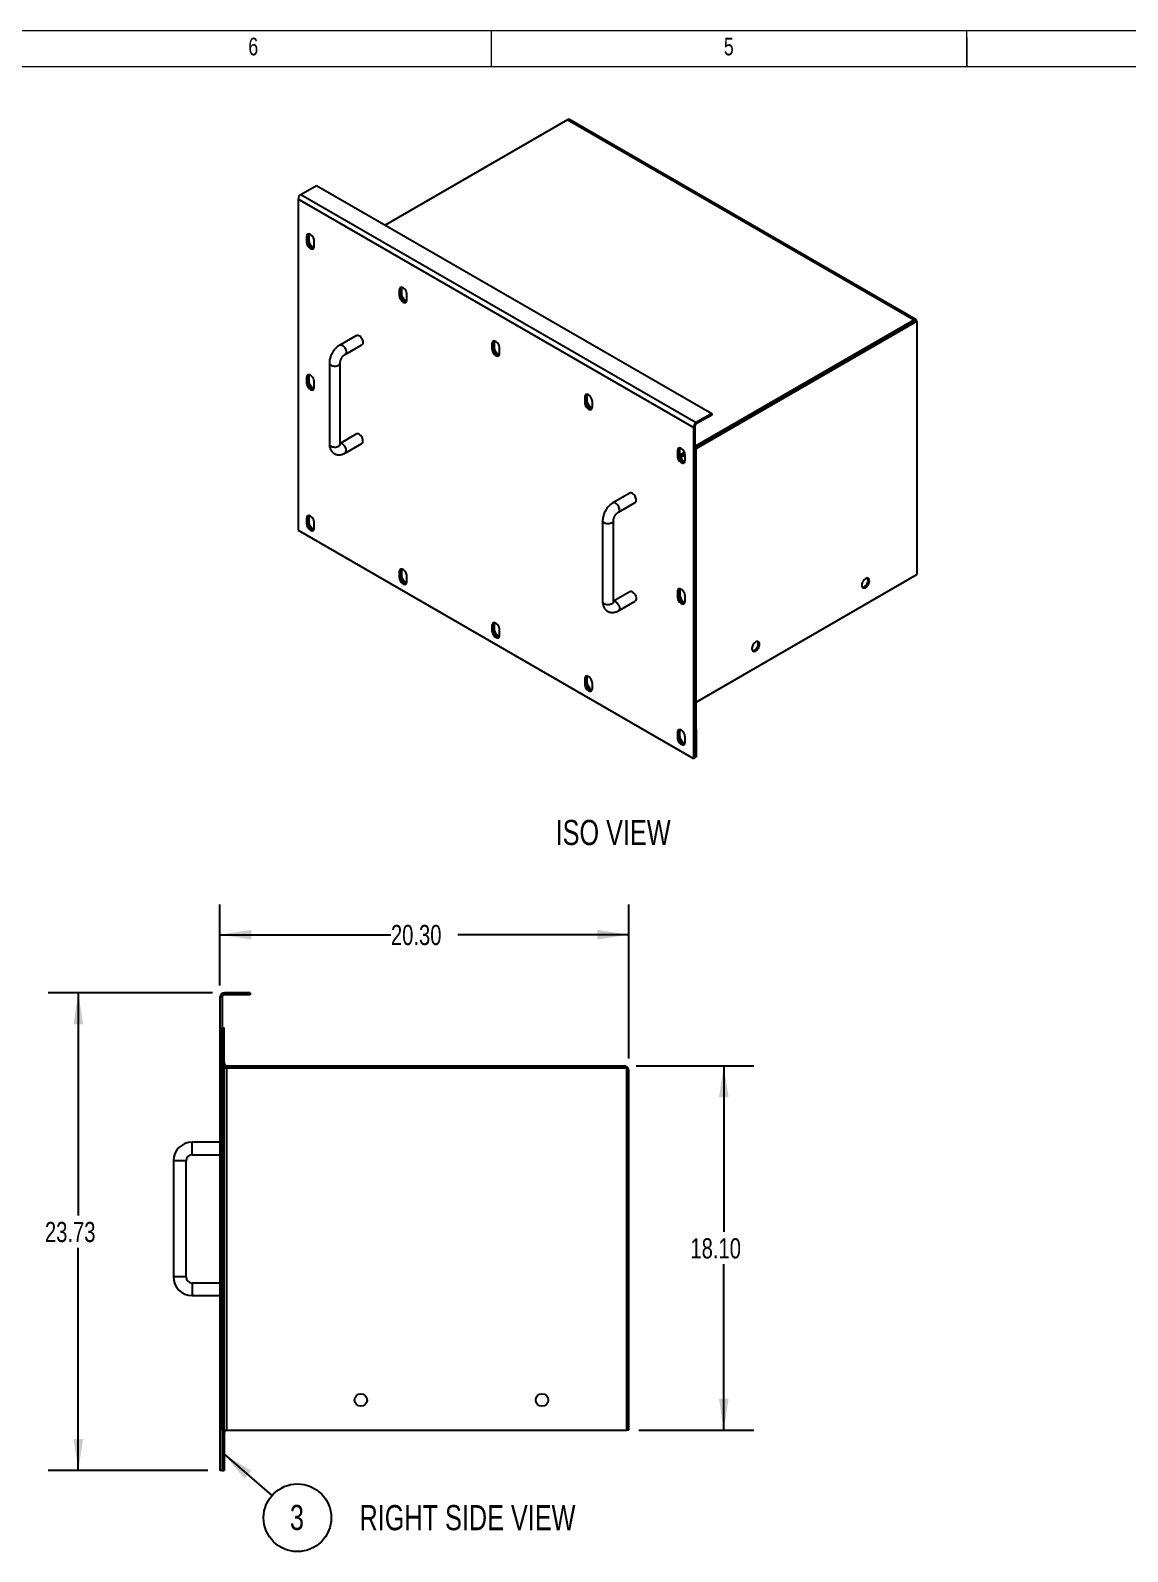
# Model space of a CAD drawing. Header units: inches. Extents: x 0 to 132, y 0 to 93.
# Drawn here: x 35.1 to 71.5, y 43 to 93.4 of the extents above; entities that cross this region are included whole.
import ezdxf

# ---------------------------------------------------------------- set-up
doc = ezdxf.new("R2010")
doc.units = ezdxf.units.IN
doc.header["$LTSCALE"] = 8
doc.header["$MEASUREMENT"] = 0
doc.layers.add('FORMAT', color=7, linetype='Continuous')
doc.styles.add('SLDTEXTSTYLE0', font='TXT', dxfattribs={"width": 0.75})
doc.dimstyles.new('SLDDIMSTYLE1', dxfattribs={"dimtxt": 0.679688, "dimasz": 1.04, "dimexe": 0, "dimexo": 0.0625, "dimgap": 0.169922, "dimtad": 0, "dimtih": 1, "dimtoh": 1, "dimlfac": 1.5, "dimrnd": 1e-09, "dimzin": 4, "dimdsep": 46, "dimtxsty": 'SLDTEXTSTYLE0', "dimsah": 1, "dimcen": 0.09, "dimadec": 0, "dimazin": 1, "dimtfac": 1, "dimtofl": 0, "dimtmove": 0, "dimatfit": 3, "dimfxl": 0, "dimfrac": 2, "dimtolj": 1, "dimtzin": 12, "dimarcsym": 0})
doc.dimstyles.new('SLDDIMSTYLE3', dxfattribs={"dimtxt": 0.679688, "dimasz": 1.04, "dimexe": 0, "dimexo": 0.0625, "dimgap": 0.169922, "dimtad": 0, "dimtih": 1, "dimtoh": 1, "dimlfac": 1.5, "dimrnd": 1e-09, "dimzin": 12, "dimdsep": 46, "dimtxsty": 'SLDTEXTSTYLE0', "dimsah": 1, "dimcen": 0.09, "dimadec": 0, "dimazin": 3, "dimtfac": 1, "dimtofl": 0, "dimtmove": 0, "dimatfit": 3, "dimfxl": 0, "dimfrac": 2, "dimtolj": 1, "dimtzin": 12, "dimarcsym": 0})
doc.dimstyles.new('SLDDIMSTYLE4', dxfattribs={"dimtxt": 0.18, "dimasz": 1.04, "dimexe": 0, "dimexo": 0.0625, "dimgap": 0, "dimtad": 0, "dimtih": 1, "dimtoh": 1, "dimdec": 0, "dimrnd": 1e-09, "dimzin": 0, "dimdsep": 46, "dimtxsty": 'Standard', "dimsah": 1, "dimcen": 0.09, "dimadec": 0, "dimazin": 0, "dimtfac": 1.04, "dimtdec": 0, "dimtofl": 0, "dimtmove": 0, "dimatfit": 3, "dimfxl": 0, "dimfrac": 2, "dimtolj": 1, "dimtzin": 0, "dimarcsym": 0})

# ---------------------------------------------------------------- blocks, each defined once
blk = doc.blocks.new('Drawing View1')
at = {"color": 7, "linetype": 'Continuous', "lineweight": 25}
for p, q in [((-1.507, 12.689), (-7.547, 9.202)), ((9.969, 6.064), (-1.507, 12.689)), ((-1.506, 12.689), (-1.497, 12.695)), ((-1.497, 12.695), (-1.496, 12.694)), ((10.034, 6.071), (-1.441, 12.695)), ((-10.334, 10.218), (-9.82, 10.514)), ((-10.334, 10.218), (2.758, 2.66)), ((-9.82, 10.514), (3.271, 2.956)), ((2.665, 2.499), (-10.426, 10.057)), ((-10.426, 10.057), (-10.426, -0.908)), ((-10.106, 8.842), (-10.149, 8.817)), ((-10.149, 8.817), (-10.149, 8.643)), ((-10.106, 8.667), (-10.149, 8.643)), ((-10.064, 8.866), (-10.106, 8.842)), ((-10.106, 8.842), (-10.106, 8.667)), ((-10.106, 8.842), (-10.106, 8.667)), ((-10.064, 8.691), (-10.106, 8.667)), ((-10.064, 8.691), (-10.064, 8.866)), ((-9.896, 8.497), (-9.896, 8.672)), ((-7.035, 7.069), (-7.078, 7.045)), ((-6.993, 7.094), (-7.035, 7.069)), ((-7.035, 7.069), (-7.035, 6.894)), ((-7.035, 7.069), (-7.035, 6.894)), ((-6.993, 6.919), (-6.993, 7.094)), ((-7.078, 7.045), (-7.078, 6.87)), ((-7.035, 6.894), (-7.078, 6.87)), ((-6.993, 6.919), (-7.035, 6.894)), ((-6.825, 6.724), (-6.825, 6.899)), ((2.708, 1.872), (9.969, 6.064)), ((9.969, 6.015), (9.969, 6.064)), ((-8.495, 5.546), (-9.051, 5.225)), ((2.75, 1.848), (10.021, 6.046)), ((2.75, 1.799), (10.063, 6.021)), ((2.75, 1.848), (9.969, 6.015)), ((10.021, 6.046), (10.063, 6.021)), ((10.063, 6.021), (10.063, -2.378)), ((-8.872, 4.916), (-8.317, 5.236)), ((-3.965, 5.296), (-4.007, 5.272)), ((-4.007, 5.272), (-4.007, 5.097)), ((-3.965, 5.121), (-4.007, 5.097)), ((-3.922, 5.321), (-3.965, 5.296)), ((-3.965, 5.296), (-3.965, 5.121)), ((-3.965, 5.296), (-3.965, 5.121)), ((-3.922, 5.146), (-3.965, 5.121)), ((-3.922, 5.146), (-3.922, 5.321)), ((-3.754, 4.951), (-3.754, 5.126)), ((-9.393, 4.633), (-9.393, 1.95)), ((-9.036, 1.95), (-9.036, 4.633)), ((-10.106, 4.176), (-10.149, 4.152)), ((-10.149, 4.152), (-10.149, 3.977)), ((-10.064, 4.2), (-10.106, 4.176)), ((-10.106, 4.176), (-10.106, 4.001)), ((-10.106, 4.176), (-10.106, 4.001)), ((-10.064, 4.025), (-10.064, 4.2)), ((-10.106, 4.001), (-10.149, 3.977)), ((-10.064, 4.025), (-10.106, 4.001)), ((-9.896, 3.831), (-9.896, 4.006)), ((-0.851, 3.548), (-0.894, 3.524)), ((-0.851, 3.373), (-0.851, 3.548)), ((-0.894, 3.524), (-0.936, 3.499)), ((-0.936, 3.499), (-0.936, 3.324)), ((-0.894, 3.349), (-0.936, 3.324)), ((-0.894, 3.524), (-0.894, 3.349)), ((-0.894, 3.524), (-0.894, 3.349)), ((-0.851, 3.373), (-0.894, 3.349)), ((-0.683, 3.178), (-0.683, 3.353)), ((2.707, 2.524), (2.665, 2.499)), ((2.707, 2.524), (2.707, -8.441)), ((3.271, 2.956), (2.758, 2.66)), ((3.271, 2.907), (2.758, 2.611)), ((2.758, 2.611), (2.758, 2.66)), ((3.271, 2.956), (3.271, 2.907)), ((-8.495, 2.28), (-9.036, 1.968)), ((2.665, 2.499), (2.665, -8.466)), ((-8.872, 1.65), (-8.317, 1.97)), ((2.177, 1.751), (2.135, 1.726)), ((2.135, 1.726), (2.135, 1.551)), ((2.177, 1.576), (2.135, 1.551)), ((2.219, 1.775), (2.177, 1.751)), ((2.177, 1.751), (2.177, 1.576)), ((2.177, 1.751), (2.177, 1.576)), ((2.219, 1.6), (2.177, 1.576)), ((2.219, 1.6), (2.219, 1.775)), ((2.22, 1.591), (2.366, 1.675)), ((2.227, 1.546), (2.38, 1.634)), ((2.227, 1.546), (2.38, 1.634)), ((2.241, 1.506), (2.387, 1.59)), ((2.387, 1.406), (2.387, 1.581)), ((2.75, 1.848), (2.707, 1.873)), ((2.707, 1.824), (2.75, 1.848)), ((2.707, 0.891), (2.707, 1.824)), ((2.75, 0.915), (2.75, 1.848)), ((2.75, 0.915), (2.707, 0.891)), ((2.707, 0.891), (2.75, 0.915)), ((2.707, -7.508), (2.707, 0.891)), ((2.75, -7.484), (2.75, 0.915)), ((0.556, 0.321), (0, 0)), ((0.179, -0.309), (0.734, 0.011)), ((-10.106, -0.49), (-10.149, -0.514)), ((-10.064, -0.466), (-10.106, -0.49)), ((-10.106, -0.49), (-10.106, -0.665)), ((-10.106, -0.49), (-10.106, -0.665)), ((-10.064, -0.641), (-10.064, -0.466)), ((-10.426, -0.908), (2.665, -8.466)), ((-10.149, -0.514), (-10.149, -0.689)), ((-10.106, -0.665), (-10.149, -0.689)), ((-10.064, -0.641), (-10.106, -0.665)), ((-9.896, -0.835), (-9.896, -0.66)), ((-0.342, -0.592), (-0.342, -3.275)), ((0.015, -3.275), (0.015, -0.592)), ((-7.035, -2.263), (-7.078, -2.287)), ((-7.078, -2.287), (-7.078, -2.462)), ((-7.035, -2.438), (-7.078, -2.462)), ((-6.993, -2.238), (-7.035, -2.263)), ((-7.035, -2.263), (-7.035, -2.438)), ((-7.035, -2.263), (-7.035, -2.438)), ((-6.993, -2.413), (-7.035, -2.438)), ((-6.993, -2.413), (-6.993, -2.238)), ((-6.825, -2.608), (-6.825, -2.433)), ((2.75, -6.6), (10.063, -2.378)), ((0.556, -2.945), (0.015, -3.257)), ((2.177, -2.915), (2.135, -2.94)), ((2.135, -2.94), (2.135, -3.115)), ((2.219, -2.891), (2.177, -2.915)), ((2.177, -2.915), (2.177, -3.09)), ((2.177, -2.915), (2.177, -3.09)), ((2.219, -2.891), (2.219, -3.066)), ((0.179, -3.575), (0.734, -3.255)), ((2.177, -3.09), (2.135, -3.115)), ((2.219, -3.066), (2.177, -3.09)), ((2.387, -3.26), (2.387, -3.085)), ((-3.922, -4.011), (-3.965, -4.036)), ((-3.922, -4.186), (-3.922, -4.011)), ((-3.965, -4.036), (-4.007, -4.06)), ((-4.007, -4.06), (-4.007, -4.235)), ((-3.965, -4.211), (-4.007, -4.235)), ((-3.965, -4.036), (-3.965, -4.211)), ((-3.965, -4.036), (-3.965, -4.211)), ((-3.922, -4.186), (-3.965, -4.211)), ((-3.754, -4.381), (-3.754, -4.206)), ((-0.894, -5.808), (-0.936, -5.833)), ((-0.936, -5.833), (-0.936, -6.008)), ((-0.894, -5.983), (-0.936, -6.008)), ((-0.851, -5.784), (-0.894, -5.808)), ((-0.894, -5.808), (-0.894, -5.983)), ((-0.894, -5.808), (-0.894, -5.983)), ((-0.851, -5.959), (-0.894, -5.983)), ((-0.851, -5.959), (-0.851, -5.784)), ((-0.683, -6.153), (-0.683, -5.979)), ((2.219, -7.557), (2.177, -7.581)), ((2.219, -7.732), (2.219, -7.557)), ((2.75, -7.484), (2.707, -7.508)), ((2.707, -7.508), (2.75, -7.484)), ((2.707, -7.508), (2.707, -8.441)), ((2.75, -7.484), (2.75, -8.417)), ((2.177, -7.581), (2.135, -7.605)), ((2.135, -7.605), (2.135, -7.78)), ((2.177, -7.756), (2.135, -7.78)), ((2.177, -7.581), (2.177, -7.756)), ((2.177, -7.581), (2.177, -7.756)), ((2.219, -7.732), (2.177, -7.756)), ((2.387, -7.926), (2.387, -7.751)), ((2.707, -8.441), (2.665, -8.466)), ((2.707, -8.441), (2.75, -8.417))]:
    blk.add_line(p, q, dxfattribs=at)
at = {"color": 7, "linetype": 'Continuous', "lineweight": 25, "flags": 128}
for points in [[(-9.896, 8.672), (-9.899, 8.706), (-9.909, 8.742), (-9.924, 8.779), (-9.944, 8.813), (-9.968, 8.844), (-9.994, 8.871), (-10.022, 8.89), (-10.05, 8.903), (-10.077, 8.908), (-10.101, 8.904), (-10.121, 8.892), (-10.136, 8.874), (-10.145, 8.848), (-10.149, 8.817)], [(-10.149, 8.643), (-10.145, 8.608), (-10.136, 8.572), (-10.121, 8.536), (-10.101, 8.501), (-10.077, 8.47), (-10.05, 8.444), (-10.022, 8.424), (-9.994, 8.411), (-9.968, 8.407), (-9.944, 8.41), (-9.924, 8.422), (-9.909, 8.441), (-9.899, 8.466), (-9.896, 8.497)], [(-10.106, 8.667), (-10.103, 8.633), (-10.094, 8.596), (-10.079, 8.56), (-10.059, 8.525), (-10.035, 8.494), (-10.008, 8.468), (-9.98, 8.448), (-9.952, 8.436), (-9.925, 8.431), (-9.914, 8.432)], [(-10.106, 8.667), (-10.103, 8.633), (-10.094, 8.596), (-10.079, 8.56), (-10.059, 8.525), (-10.035, 8.494), (-10.008, 8.468), (-9.98, 8.448), (-9.952, 8.436), (-9.925, 8.431), (-9.914, 8.432)], [(-10.064, 8.866), (-10.061, 8.897), (-10.059, 8.905)], [(-9.901, 8.458), (-9.91, 8.46), (-9.938, 8.473), (-9.966, 8.492), (-9.993, 8.519), (-10.017, 8.55), (-10.037, 8.584), (-10.052, 8.621), (-10.061, 8.657), (-10.064, 8.691)], [(-6.825, 6.899), (-6.828, 6.933), (-6.838, 6.969), (-6.853, 7.006), (-6.873, 7.04), (-6.897, 7.072), (-6.923, 7.098), (-6.951, 7.118), (-6.98, 7.13), (-7.006, 7.135), (-7.03, 7.131), (-7.05, 7.12), (-7.065, 7.101), (-7.075, 7.075), (-7.078, 7.045)], [(-6.993, 7.094), (-6.99, 7.124), (-6.988, 7.132)], [(-7.078, 6.87), (-7.075, 6.835), (-7.065, 6.799), (-7.05, 6.763), (-7.03, 6.728), (-7.006, 6.697), (-6.98, 6.671), (-6.951, 6.651), (-6.923, 6.638), (-6.897, 6.634), (-6.873, 6.637), (-6.853, 6.649), (-6.838, 6.668), (-6.828, 6.693), (-6.825, 6.724)], [(-7.035, 6.894), (-7.032, 6.86), (-7.023, 6.824), (-7.008, 6.787), (-6.988, 6.753), (-6.964, 6.722), (-6.937, 6.695), (-6.909, 6.675), (-6.881, 6.663), (-6.854, 6.658), (-6.844, 6.659)], [(-7.035, 6.894), (-7.032, 6.86), (-7.023, 6.824), (-7.008, 6.787), (-6.988, 6.753), (-6.964, 6.722), (-6.937, 6.695), (-6.909, 6.675), (-6.881, 6.663), (-6.854, 6.658), (-6.844, 6.659)], [(-6.831, 6.685), (-6.839, 6.687), (-6.867, 6.7), (-6.895, 6.72), (-6.922, 6.746), (-6.946, 6.777), (-6.966, 6.812), (-6.981, 6.848), (-6.99, 6.884), (-6.993, 6.919)], [(10.061, 6.023), (10.06, 6.03), (10.054, 6.048), (10.046, 6.061), (10.034, 6.071), (10.02, 6.076), (10.004, 6.077), (9.987, 6.073), (9.969, 6.064)], [(-8.495, 5.546), (-8.493, 5.547), (-8.471, 5.554), (-8.446, 5.553), (-8.42, 5.544), (-8.392, 5.528), (-8.366, 5.506), (-8.341, 5.478), (-8.319, 5.447), (-8.302, 5.413), (-8.289, 5.377), (-8.281, 5.343), (-8.28, 5.31), (-8.284, 5.282), (-8.295, 5.258), (-8.31, 5.241), (-8.317, 5.236)], [(-9.051, 5.225), (-9.049, 5.226), (-9.027, 5.233), (-9.002, 5.232), (-8.975, 5.223), (-8.948, 5.207), (-8.921, 5.185), (-8.897, 5.158), (-8.875, 5.126), (-8.857, 5.092), (-8.844, 5.057), (-8.837, 5.022), (-8.836, 4.99), (-8.84, 4.961), (-8.85, 4.938), (-8.865, 4.92), (-8.872, 4.916)], [(-3.754, 5.126), (-3.758, 5.16), (-3.767, 5.197), (-3.782, 5.233), (-3.802, 5.268), (-3.826, 5.299), (-3.853, 5.325), (-3.881, 5.345), (-3.909, 5.357), (-3.935, 5.362), (-3.959, 5.358), (-3.979, 5.347), (-3.994, 5.328), (-4.004, 5.303), (-4.007, 5.272)], [(-4.007, 5.097), (-4.004, 5.063), (-3.994, 5.026), (-3.979, 4.99), (-3.959, 4.956), (-3.935, 4.924), (-3.909, 4.898), (-3.881, 4.878), (-3.853, 4.866), (-3.826, 4.861), (-3.802, 4.865), (-3.782, 4.876), (-3.767, 4.895), (-3.758, 4.921), (-3.754, 4.951)], [(-3.965, 5.121), (-3.961, 5.087), (-3.952, 5.051), (-3.937, 5.015), (-3.917, 4.98), (-3.893, 4.949), (-3.866, 4.923), (-3.838, 4.903), (-3.81, 4.89), (-3.784, 4.885), (-3.773, 4.886)], [(-3.965, 5.121), (-3.961, 5.087), (-3.952, 5.051), (-3.937, 5.015), (-3.917, 4.98), (-3.893, 4.949), (-3.866, 4.923), (-3.838, 4.903), (-3.81, 4.89), (-3.784, 4.885), (-3.773, 4.886)], [(-3.922, 5.321), (-3.919, 5.351), (-3.917, 5.36)], [(-3.76, 4.912), (-3.768, 4.914), (-3.796, 4.927), (-3.824, 4.947), (-3.851, 4.973), (-3.875, 5.004), (-3.895, 5.039), (-3.91, 5.075), (-3.919, 5.111), (-3.922, 5.146)], [(-9.393, 4.633), (-9.393, 4.63), (-9.388, 4.608), (-9.374, 4.587), (-9.353, 4.568), (-9.326, 4.553), (-9.294, 4.541), (-9.257, 4.533), (-9.219, 4.53), (-9.181, 4.532), (-9.144, 4.538), (-9.11, 4.549), (-9.081, 4.564), (-9.059, 4.582), (-9.044, 4.603), (-9.036, 4.625), (-9.036, 4.632)], [(-9.896, 4.006), (-9.899, 4.04), (-9.909, 4.076), (-9.924, 4.113), (-9.944, 4.147), (-9.968, 4.178), (-9.994, 4.205), (-10.022, 4.224), (-10.05, 4.237), (-10.077, 4.242), (-10.101, 4.238), (-10.121, 4.227), (-10.136, 4.208), (-10.145, 4.182), (-10.149, 4.152)], [(-10.064, 4.2), (-10.061, 4.231), (-10.059, 4.239)], [(-10.149, 3.977), (-10.145, 3.942), (-10.136, 3.906), (-10.121, 3.87), (-10.101, 3.835), (-10.077, 3.804), (-10.05, 3.778), (-10.022, 3.758), (-9.994, 3.745), (-9.968, 3.741), (-9.944, 3.744), (-9.924, 3.756), (-9.909, 3.775), (-9.899, 3.8), (-9.896, 3.831)], [(-10.106, 4.001), (-10.103, 3.967), (-10.094, 3.93), (-10.079, 3.894), (-10.059, 3.86), (-10.035, 3.828), (-10.008, 3.802), (-9.98, 3.782), (-9.952, 3.77), (-9.925, 3.765), (-9.914, 3.766)], [(-10.106, 4.001), (-10.103, 3.967), (-10.094, 3.93), (-10.079, 3.894), (-10.059, 3.86), (-10.035, 3.828), (-10.008, 3.802), (-9.98, 3.782), (-9.952, 3.77), (-9.925, 3.765), (-9.914, 3.766)], [(-9.901, 3.792), (-9.91, 3.794), (-9.938, 3.807), (-9.966, 3.827), (-9.993, 3.853), (-10.017, 3.884), (-10.037, 3.919), (-10.052, 3.955), (-10.061, 3.991), (-10.064, 4.025)], [(-0.683, 3.353), (-0.687, 3.388), (-0.696, 3.424), (-0.711, 3.46), (-0.731, 3.495), (-0.755, 3.526), (-0.782, 3.552), (-0.81, 3.572), (-0.838, 3.585), (-0.865, 3.589), (-0.888, 3.586), (-0.908, 3.574), (-0.924, 3.555), (-0.933, 3.53), (-0.936, 3.499)], [(-0.851, 3.548), (-0.848, 3.579), (-0.846, 3.587)], [(-0.936, 3.324), (-0.933, 3.29), (-0.924, 3.254), (-0.908, 3.217), (-0.888, 3.183), (-0.865, 3.152), (-0.838, 3.125), (-0.81, 3.105), (-0.782, 3.093), (-0.755, 3.088), (-0.731, 3.092), (-0.711, 3.103), (-0.696, 3.122), (-0.687, 3.148), (-0.683, 3.178)], [(-0.894, 3.349), (-0.891, 3.314), (-0.881, 3.278), (-0.866, 3.242), (-0.846, 3.207), (-0.822, 3.176), (-0.796, 3.15), (-0.767, 3.13), (-0.739, 3.117), (-0.713, 3.113), (-0.702, 3.113)], [(-0.894, 3.349), (-0.891, 3.314), (-0.881, 3.278), (-0.866, 3.242), (-0.846, 3.207), (-0.822, 3.176), (-0.796, 3.15), (-0.767, 3.13), (-0.739, 3.117), (-0.713, 3.113), (-0.702, 3.113)], [(-0.689, 3.139), (-0.697, 3.142), (-0.725, 3.154), (-0.753, 3.174), (-0.78, 3.2), (-0.804, 3.232), (-0.824, 3.266), (-0.839, 3.303), (-0.848, 3.339), (-0.851, 3.373)], [(-8.317, 1.97), (-8.302, 1.983), (-8.289, 2.003), (-8.281, 2.029), (-8.28, 2.06), (-8.284, 2.094), (-8.295, 2.129), (-8.31, 2.164), (-8.33, 2.197), (-8.353, 2.227), (-8.379, 2.252), (-8.406, 2.271)], [(-9.393, 1.95), (-9.393, 1.947), (-9.388, 1.925), (-9.374, 1.904), (-9.353, 1.885), (-9.326, 1.87), (-9.294, 1.858), (-9.257, 1.85), (-9.219, 1.847), (-9.181, 1.849), (-9.144, 1.855), (-9.11, 1.866), (-9.081, 1.881), (-9.059, 1.899), (-9.044, 1.92), (-9.036, 1.942), (-9.036, 1.95)], [(-8.872, 1.65), (-8.857, 1.662), (-8.844, 1.683), (-8.837, 1.709), (-8.836, 1.739), (-8.84, 1.773), (-8.85, 1.808), (-8.865, 1.843), (-8.885, 1.876), (-8.909, 1.906), (-8.935, 1.931), (-8.962, 1.95)], [(2.387, 1.581), (2.384, 1.615), (2.375, 1.651), (2.36, 1.687), (2.34, 1.722), (2.316, 1.753), (2.289, 1.779), (2.261, 1.799), (2.233, 1.812), (2.206, 1.817), (2.182, 1.813), (2.162, 1.801), (2.147, 1.782), (2.138, 1.757), (2.135, 1.726)], [(2.135, 1.551), (2.138, 1.517), (2.147, 1.481), (2.162, 1.445), (2.182, 1.41), (2.206, 1.379), (2.233, 1.353), (2.261, 1.333), (2.289, 1.32), (2.316, 1.316), (2.34, 1.319), (2.36, 1.331), (2.375, 1.35), (2.384, 1.375), (2.387, 1.406)], [(2.177, 1.576), (2.18, 1.542), (2.19, 1.505), (2.205, 1.469), (2.225, 1.434), (2.249, 1.403), (2.275, 1.377), (2.303, 1.357), (2.331, 1.345), (2.358, 1.34), (2.369, 1.34)], [(2.177, 1.576), (2.18, 1.542), (2.19, 1.505), (2.205, 1.469), (2.225, 1.434), (2.249, 1.403), (2.275, 1.377), (2.303, 1.357), (2.331, 1.345), (2.358, 1.34), (2.369, 1.34)], [(2.219, 1.775), (2.223, 1.806), (2.225, 1.814)], [(2.382, 1.367), (2.374, 1.369), (2.346, 1.382), (2.318, 1.401), (2.291, 1.428), (2.267, 1.459), (2.247, 1.493), (2.232, 1.53), (2.223, 1.566), (2.219, 1.6)], [(0.179, -0.309), (0.186, -0.305), (0.201, -0.287), (0.211, -0.264), (0.215, -0.235), (0.214, -0.203), (0.207, -0.168), (0.194, -0.133), (0.176, -0.099), (0.154, -0.067), (0.13, -0.04), (0.103, -0.018), (0.076, -0.002), (0.049, 0.007), (0.024, 0.008), (0.002, 0.001), (0, 0)], [(0.734, 0.011), (0.741, 0.016), (0.756, 0.033), (0.767, 0.057), (0.771, 0.085), (0.769, 0.118), (0.762, 0.152), (0.749, 0.188), (0.732, 0.222), (0.71, 0.253), (0.685, 0.281), (0.659, 0.303), (0.631, 0.319), (0.605, 0.328), (0.58, 0.329), (0.558, 0.322), (0.556, 0.321)], [(-9.896, -0.66), (-9.899, -0.626), (-9.909, -0.59), (-9.924, -0.553), (-9.944, -0.519), (-9.968, -0.488), (-9.994, -0.461), (-10.022, -0.441), (-10.05, -0.429), (-10.077, -0.424), (-10.101, -0.428), (-10.121, -0.439), (-10.136, -0.458), (-10.145, -0.484), (-10.149, -0.514)], [(-10.064, -0.466), (-10.061, -0.435), (-10.059, -0.427)], [(-10.149, -0.689), (-10.145, -0.724), (-10.136, -0.76), (-10.121, -0.796), (-10.101, -0.831), (-10.077, -0.862), (-10.05, -0.888), (-10.022, -0.908), (-9.994, -0.921), (-9.968, -0.925), (-9.944, -0.922), (-9.924, -0.91), (-9.909, -0.891), (-9.899, -0.866), (-9.896, -0.835)], [(-10.106, -0.665), (-10.103, -0.699), (-10.094, -0.735), (-10.079, -0.772), (-10.059, -0.806), (-10.035, -0.838), (-10.008, -0.864), (-9.98, -0.884), (-9.952, -0.896), (-9.925, -0.901), (-9.914, -0.9)], [(-10.106, -0.665), (-10.103, -0.699), (-10.094, -0.735), (-10.079, -0.772), (-10.059, -0.806), (-10.035, -0.838), (-10.008, -0.864), (-9.98, -0.884), (-9.952, -0.896), (-9.925, -0.901), (-9.914, -0.9)], [(-9.901, -0.874), (-9.91, -0.872), (-9.938, -0.859), (-9.966, -0.839), (-9.993, -0.813), (-10.017, -0.782), (-10.037, -0.747), (-10.052, -0.711), (-10.061, -0.675), (-10.064, -0.641)], [(0.015, -0.592), (0.015, -0.6), (0.007, -0.622), (-0.008, -0.643), (-0.03, -0.661), (-0.059, -0.676), (-0.093, -0.687), (-0.13, -0.693), (-0.168, -0.695), (-0.206, -0.692), (-0.243, -0.684), (-0.275, -0.672), (-0.302, -0.657), (-0.323, -0.638), (-0.337, -0.617), (-0.342, -0.595), (-0.342, -0.592)], [(-6.825, -2.433), (-6.828, -2.399), (-6.838, -2.362), (-6.853, -2.326), (-6.873, -2.292), (-6.897, -2.26), (-6.923, -2.234), (-6.951, -2.214), (-6.98, -2.202), (-7.006, -2.197), (-7.03, -2.201), (-7.05, -2.212), (-7.065, -2.231), (-7.075, -2.257), (-7.078, -2.287)], [(-7.078, -2.462), (-7.075, -2.496), (-7.065, -2.533), (-7.05, -2.569), (-7.03, -2.604), (-7.006, -2.635), (-6.98, -2.661), (-6.951, -2.681), (-6.923, -2.693), (-6.897, -2.698), (-6.873, -2.694), (-6.853, -2.683), (-6.838, -2.664), (-6.828, -2.639), (-6.825, -2.608)], [(-7.035, -2.438), (-7.032, -2.472), (-7.023, -2.508), (-7.008, -2.545), (-6.988, -2.579), (-6.964, -2.61), (-6.937, -2.637), (-6.909, -2.656), (-6.881, -2.669), (-6.854, -2.674), (-6.844, -2.673)], [(-7.035, -2.438), (-7.032, -2.472), (-7.023, -2.508), (-7.008, -2.545), (-6.988, -2.579), (-6.964, -2.61), (-6.937, -2.637), (-6.909, -2.656), (-6.881, -2.669), (-6.854, -2.674), (-6.844, -2.673)], [(-6.993, -2.238), (-6.99, -2.208), (-6.988, -2.199)], [(-6.831, -2.647), (-6.839, -2.645), (-6.867, -2.632), (-6.895, -2.612), (-6.922, -2.586), (-6.946, -2.555), (-6.966, -2.52), (-6.981, -2.484), (-6.99, -2.448), (-6.993, -2.413)], [(8.491, -2.585), (8.488, -2.556), (8.479, -2.531), (8.465, -2.512), (8.446, -2.5), (8.423, -2.495), (8.398, -2.498), (8.371, -2.509), (8.344, -2.526), (8.318, -2.55), (8.293, -2.579), (8.273, -2.611), (8.256, -2.646), (8.245, -2.681), (8.239, -2.715), (8.239, -2.747), (8.245, -2.774), (8.256, -2.796), (8.273, -2.812), (8.293, -2.82), (8.318, -2.821), (8.344, -2.814), (8.371, -2.8), (8.398, -2.779), (8.423, -2.753), (8.446, -2.722), (8.465, -2.689), (8.479, -2.653), (8.488, -2.619), (8.491, -2.585)], [(8.256, -2.796), (8.263, -2.797), (8.288, -2.794), (8.315, -2.784), (8.342, -2.766), (8.369, -2.742), (8.393, -2.714), (8.414, -2.681), (8.43, -2.647), (8.442, -2.611), (8.448, -2.577), (8.448, -2.546), (8.442, -2.518), (8.43, -2.496), (8.43, -2.496)], [(0.645, -2.954), (0.672, -2.973), (0.698, -2.998), (0.721, -3.028), (0.741, -3.061), (0.756, -3.096), (0.767, -3.131), (0.771, -3.165), (0.769, -3.196), (0.762, -3.222), (0.749, -3.242), (0.734, -3.255)], [(2.387, -3.085), (2.384, -3.051), (2.375, -3.015), (2.36, -2.979), (2.34, -2.944), (2.316, -2.913), (2.289, -2.887), (2.261, -2.867), (2.233, -2.854), (2.206, -2.849), (2.182, -2.853), (2.162, -2.865), (2.147, -2.884), (2.138, -2.909), (2.135, -2.94)], [(2.225, -2.852), (2.223, -2.86), (2.219, -2.891)], [(0.015, -3.275), (0.015, -3.283), (0.007, -3.305), (-0.008, -3.326), (-0.03, -3.344), (-0.059, -3.359), (-0.093, -3.37), (-0.13, -3.376), (-0.168, -3.378), (-0.206, -3.375), (-0.243, -3.367), (-0.275, -3.355), (-0.302, -3.34), (-0.323, -3.321), (-0.337, -3.3), (-0.342, -3.278), (-0.342, -3.275)], [(0.089, -3.275), (0.116, -3.294), (0.142, -3.319), (0.166, -3.349), (0.186, -3.382), (0.201, -3.417), (0.211, -3.452), (0.215, -3.486), (0.214, -3.516), (0.207, -3.543), (0.194, -3.563), (0.179, -3.575)], [(2.135, -3.115), (2.138, -3.149), (2.147, -3.185), (2.162, -3.221), (2.182, -3.256), (2.206, -3.287), (2.233, -3.313), (2.261, -3.333), (2.289, -3.346), (2.316, -3.35), (2.34, -3.347), (2.36, -3.335), (2.375, -3.316), (2.384, -3.291), (2.387, -3.26)], [(2.177, -3.09), (2.18, -3.124), (2.19, -3.161), (2.205, -3.197), (2.225, -3.232), (2.249, -3.263), (2.275, -3.289), (2.303, -3.309), (2.331, -3.321), (2.358, -3.326), (2.369, -3.325)], [(2.177, -3.09), (2.18, -3.124), (2.19, -3.161), (2.205, -3.197), (2.225, -3.232), (2.249, -3.263), (2.275, -3.289), (2.303, -3.309), (2.331, -3.321), (2.358, -3.326), (2.369, -3.325)], [(2.219, -3.066), (2.223, -3.1), (2.232, -3.136), (2.247, -3.173), (2.267, -3.207), (2.291, -3.238), (2.318, -3.265), (2.346, -3.284), (2.374, -3.297), (2.382, -3.299)], [(-3.754, -4.206), (-3.758, -4.171), (-3.767, -4.135), (-3.782, -4.099), (-3.802, -4.064), (-3.826, -4.033), (-3.853, -4.007), (-3.881, -3.987), (-3.909, -3.974), (-3.935, -3.97), (-3.959, -3.973), (-3.979, -3.985), (-3.994, -4.004), (-4.004, -4.029), (-4.007, -4.06)], [(-3.922, -4.011), (-3.919, -3.981), (-3.917, -3.972)], [(-4.007, -4.235), (-4.004, -4.269), (-3.994, -4.305), (-3.979, -4.342), (-3.959, -4.376), (-3.935, -4.408), (-3.909, -4.434), (-3.881, -4.454), (-3.853, -4.466), (-3.826, -4.471), (-3.802, -4.467), (-3.782, -4.456), (-3.767, -4.437), (-3.758, -4.411), (-3.754, -4.381)], [(-3.965, -4.211), (-3.961, -4.245), (-3.952, -4.281), (-3.937, -4.317), (-3.917, -4.352), (-3.893, -4.383), (-3.866, -4.409), (-3.838, -4.429), (-3.81, -4.442), (-3.784, -4.446), (-3.773, -4.446)], [(-3.965, -4.211), (-3.961, -4.245), (-3.952, -4.281), (-3.937, -4.317), (-3.917, -4.352), (-3.893, -4.383), (-3.866, -4.409), (-3.838, -4.429), (-3.81, -4.442), (-3.784, -4.446), (-3.773, -4.446)], [(-3.76, -4.42), (-3.768, -4.417), (-3.796, -4.405), (-3.824, -4.385), (-3.851, -4.359), (-3.875, -4.328), (-3.895, -4.293), (-3.91, -4.257), (-3.919, -4.22), (-3.922, -4.186)], [(4.854, -4.685), (4.851, -4.655), (4.842, -4.63), (4.828, -4.611), (4.809, -4.599), (4.787, -4.595), (4.762, -4.598), (4.735, -4.608), (4.707, -4.626), (4.681, -4.649), (4.657, -4.678), (4.636, -4.71), (4.62, -4.745), (4.608, -4.78), (4.602, -4.814), (4.602, -4.846), (4.608, -4.873), (4.62, -4.895), (4.636, -4.911), (4.657, -4.919), (4.681, -4.92), (4.707, -4.913), (4.735, -4.899), (4.762, -4.879), (4.787, -4.852), (4.809, -4.822), (4.828, -4.788), (4.842, -4.753), (4.851, -4.718), (4.854, -4.685)], [(4.62, -4.896), (4.626, -4.896), (4.652, -4.893), (4.679, -4.883), (4.706, -4.865), (4.732, -4.842), (4.756, -4.813), (4.777, -4.781), (4.794, -4.746), (4.805, -4.711), (4.811, -4.677), (4.811, -4.645), (4.805, -4.618), (4.794, -4.596), (4.793, -4.595)], [(-0.683, -5.979), (-0.687, -5.944), (-0.696, -5.908), (-0.711, -5.872), (-0.731, -5.837), (-0.755, -5.806), (-0.782, -5.78), (-0.81, -5.76), (-0.838, -5.747), (-0.865, -5.743), (-0.888, -5.746), (-0.908, -5.758), (-0.924, -5.777), (-0.933, -5.802), (-0.936, -5.833)], [(-0.936, -6.008), (-0.933, -6.042), (-0.924, -6.078), (-0.908, -6.115), (-0.888, -6.149), (-0.865, -6.18), (-0.838, -6.207), (-0.81, -6.226), (-0.782, -6.239), (-0.755, -6.244), (-0.731, -6.24), (-0.711, -6.228), (-0.696, -6.21), (-0.687, -6.184), (-0.683, -6.153)], [(-0.894, -5.983), (-0.891, -6.018), (-0.881, -6.054), (-0.866, -6.09), (-0.846, -6.125), (-0.822, -6.156), (-0.796, -6.182), (-0.767, -6.202), (-0.739, -6.215), (-0.713, -6.219), (-0.702, -6.219)], [(-0.894, -5.983), (-0.891, -6.018), (-0.881, -6.054), (-0.866, -6.09), (-0.846, -6.125), (-0.822, -6.156), (-0.796, -6.182), (-0.767, -6.202), (-0.739, -6.215), (-0.713, -6.219), (-0.702, -6.219)], [(-0.851, -5.784), (-0.848, -5.753), (-0.846, -5.745)], [(-0.689, -6.192), (-0.697, -6.19), (-0.725, -6.178), (-0.753, -6.158), (-0.78, -6.132), (-0.804, -6.1), (-0.824, -6.066), (-0.839, -6.029), (-0.848, -5.993), (-0.851, -5.959)], [(2.387, -7.751), (2.384, -7.717), (2.375, -7.681), (2.36, -7.644), (2.34, -7.61), (2.316, -7.579), (2.289, -7.552), (2.261, -7.533), (2.233, -7.52), (2.206, -7.515), (2.182, -7.519), (2.162, -7.53), (2.147, -7.549), (2.138, -7.575), (2.135, -7.605)], [(2.219, -7.557), (2.223, -7.526), (2.225, -7.518)], [(2.135, -7.78), (2.138, -7.815), (2.147, -7.851), (2.162, -7.887), (2.182, -7.922), (2.206, -7.953), (2.233, -7.979), (2.261, -7.999), (2.289, -8.012), (2.316, -8.016), (2.34, -8.013), (2.36, -8.001), (2.375, -7.982), (2.384, -7.957), (2.387, -7.926)], [(2.177, -7.756), (2.18, -7.79), (2.19, -7.827), (2.205, -7.863), (2.225, -7.898), (2.249, -7.929), (2.275, -7.955), (2.303, -7.975), (2.331, -7.987), (2.358, -7.992), (2.369, -7.991)], [(2.177, -7.756), (2.18, -7.79), (2.19, -7.827), (2.205, -7.863), (2.225, -7.898), (2.249, -7.929), (2.275, -7.955), (2.303, -7.975), (2.331, -7.987), (2.358, -7.992), (2.369, -7.991)], [(2.382, -7.965), (2.374, -7.963), (2.346, -7.95), (2.318, -7.931), (2.291, -7.904), (2.267, -7.873), (2.247, -7.838), (2.232, -7.802), (2.223, -7.766), (2.219, -7.732)]]:
    blk.add_lwpolyline(points, dxfattribs=at)
at = {"color": 7, "linetype": 'Continuous', "lineweight": 25}
for centre, radius, start, end in [((-1.468, 12.635), 0.066, 65.6929, 125.6176), ((-10.225, 10.048), 0.202, 122.6055, 177.3945), ((-10.003, 8.848), 0.104, 145.2262, 183.2477), ((-10.003, 8.848), 0.104, 145.2262, 183.2477), ((-6.932, 7.075), 0.104, 145.2262, 183.2477), ((-6.932, 7.075), 0.104, 145.2262, 183.2477), ((-3.861, 5.302), 0.104, 145.2262, 183.2477), ((-3.861, 5.302), 0.104, 145.2262, 183.2477), ((-10.003, 4.182), 0.104, 145.2262, 183.2477), ((-10.003, 4.182), 0.104, 145.2262, 183.2477), ((-0.79, 3.529), 0.104, 145.2262, 183.2477), ((-0.79, 3.529), 0.104, 145.2262, 183.2477), ((2.867, 2.49), 0.202, 122.6055, 177.3945), ((2.817, 2.519), 0.11, 122.6055, 177.3945), ((-8.458, 2.199), 0.0883, 53.8182, 114.8713), ((-9.017, 1.867), 0.1, 56.3523, 100.6251), ((2.281, 1.757), 0.104, 145.2262, 183.2477), ((2.281, 1.757), 0.104, 145.2262, 183.2477), ((-10.003, -0.484), 0.104, 145.2262, 183.2477), ((-10.003, -0.484), 0.104, 145.2262, 183.2477), ((-6.932, -2.257), 0.104, 145.2262, 183.2477), ((-6.932, -2.257), 0.104, 145.2262, 183.2477), ((0.593, -3.026), 0.0883, 53.8182, 114.8713), ((2.281, -2.909), 0.104, 145.2262, 183.2477), ((2.281, -2.909), 0.104, 145.2262, 183.2477), ((0.034, -3.358), 0.1, 56.3523, 100.6251), ((-3.861, -4.03), 0.104, 145.2262, 183.2477), ((-3.861, -4.03), 0.104, 145.2262, 183.2477), ((-0.79, -5.802), 0.104, 145.2262, 183.2477), ((-0.79, -5.802), 0.104, 145.2262, 183.2477), ((2.281, -7.575), 0.104, 145.2262, 183.2477), ((2.281, -7.575), 0.104, 145.2262, 183.2477)]:
    blk.add_arc(centre, radius, start, end, dxfattribs=at)
for points, knots in [([(-9.051, 5.225), (-9.06, 5.219), (-9.086, 5.204), (-9.126, 5.174), (-9.17, 5.134), (-9.212, 5.09), (-9.25, 5.042), (-9.284, 4.99), (-9.315, 4.936), (-9.341, 4.88), (-9.362, 4.823), (-9.378, 4.764), (-9.389, 4.706), (-9.392, 4.663), (-9.393, 4.639), (-9.393, 4.633)], [0, 0, 0, 0, 0.048988, 0.133538, 0.218093, 0.302464, 0.386481, 0.470231, 0.553928, 0.637835, 0.72217, 0.807238, 0.893307, 0.974576, 1, 1, 1, 1]), ([(-9.036, 4.633), (-9.036, 4.636), (-9.035, 4.647), (-9.033, 4.667), (-9.027, 4.696), (-9.017, 4.727), (-9.003, 4.76), (-8.986, 4.793), (-8.966, 4.824), (-8.944, 4.853), (-8.921, 4.878), (-8.899, 4.898), (-8.883, 4.909), (-8.875, 4.914), (-8.872, 4.916)], [0, 0, 0, 0, 0.046528, 0.132659, 0.220917, 0.311775, 0.404758, 0.499166, 0.594203, 0.688923, 0.782421, 0.874058, 0.963475, 1, 1, 1, 1]), ([(-9.393, 1.95), (-9.393, 1.939), (-9.392, 1.908), (-9.386, 1.862), (-9.373, 1.812), (-9.355, 1.768), (-9.332, 1.728), (-9.304, 1.691), (-9.27, 1.659), (-9.231, 1.632), (-9.19, 1.611), (-9.146, 1.598), (-9.101, 1.591), (-9.054, 1.591), (-9.007, 1.597), (-8.96, 1.609), (-8.915, 1.627), (-8.886, 1.642), (-8.872, 1.65)], [0, 0, 0, 0, 0.042854, 0.118271, 0.184424, 0.248253, 0.310007, 0.370165, 0.435223, 0.498418, 0.560277, 0.621436, 0.682545, 0.744374, 0.807659, 0.873026, 0.940841, 1, 1, 1, 1]), ([(-9.032, 1.923), (-9.032, 1.923), (-9.032, 1.922), (-9.033, 1.926), (-9.035, 1.935), (-9.036, 1.945), (-9.036, 1.95)], [0, 0, 0, 0, 0.01596, 0.382416, 0.72502, 1, 1, 1, 1]), ([(0, 0), (-0.009, -0.006), (-0.035, -0.021), (-0.075, -0.051), (-0.119, -0.091), (-0.161, -0.135), (-0.199, -0.183), (-0.233, -0.235), (-0.264, -0.289), (-0.29, -0.345), (-0.311, -0.402), (-0.327, -0.461), (-0.338, -0.519), (-0.342, -0.563), (-0.342, -0.586), (-0.342, -0.592)], [0, 0, 0, 0, 0.048988, 0.133538, 0.218093, 0.302464, 0.386481, 0.470231, 0.553928, 0.637835, 0.72217, 0.807238, 0.893307, 0.974576, 1, 1, 1, 1]), ([(0.015, -0.592), (0.015, -0.589), (0.016, -0.578), (0.018, -0.558), (0.024, -0.529), (0.034, -0.498), (0.048, -0.465), (0.065, -0.432), (0.085, -0.401), (0.107, -0.372), (0.13, -0.347), (0.152, -0.327), (0.168, -0.316), (0.176, -0.311), (0.179, -0.309)], [0, 0, 0, 0, 0.046528, 0.132659, 0.220917, 0.311775, 0.404758, 0.499166, 0.594203, 0.688923, 0.782421, 0.874058, 0.963475, 1, 1, 1, 1]), ([(-0.342, -3.275), (-0.342, -3.286), (-0.341, -3.317), (-0.335, -3.363), (-0.322, -3.413), (-0.304, -3.457), (-0.281, -3.497), (-0.253, -3.534), (-0.219, -3.566), (-0.181, -3.593), (-0.139, -3.614), (-0.095, -3.627), (-0.05, -3.634), (-0.003, -3.634), (0.043, -3.628), (0.091, -3.616), (0.136, -3.598), (0.165, -3.583), (0.179, -3.575)], [0, 0, 0, 0, 0.042854, 0.118271, 0.184424, 0.248253, 0.310007, 0.370165, 0.435223, 0.498418, 0.560277, 0.621436, 0.682545, 0.744374, 0.807659, 0.873026, 0.940841, 1, 1, 1, 1]), ([(0.019, -3.302), (0.019, -3.302), (0.019, -3.303), (0.018, -3.299), (0.016, -3.29), (0.015, -3.28), (0.015, -3.275)], [0, 0, 0, 0, 0.01596, 0.382416, 0.72502, 1, 1, 1, 1])]:
    blk.add_open_spline(points, degree=3, knots=knots, dxfattribs=at)
blk = doc.blocks.new('Drawing View3')
at = {"color": 7, "linetype": 'Continuous', "lineweight": 25}
for p, q in [((0.986, 5.208), (0.917, 5.208)), ((0.917, 5.208), (0.917, -10.458)), ((0.986, 5.208), (0.986, -10.458)), ((1.07, 5.292), (1.07, 5.361)), ((1.917, 5.361), (1.07, 5.361)), ((1.917, 5.292), (1.07, 5.292)), ((1.917, 5.361), (1.917, 5.292)), ((0.986, 2.875), (0.986, 4.208)), ((0.986, 4.208), (1.056, 4.208)), ((1.056, 2.875), (1.056, 4.208)), ((1.056, 2.875), (0.986, 2.875)), ((0.986, -9.125), (0.986, 2.875)), ((0.986, 2.875), (1.056, 2.875)), ((1.056, -9.125), (1.056, 2.875)), ((1.139, 2.875), (1.056, 2.875)), ((1.139, 2.945), (1.139, 2.875)), ((1.139, 2.945), (14.3, 2.945)), ((1.139, -9.125), (1.139, 2.875)), ((1.139, 2.875), (14.386, 2.875)), ((14.3, 2.875), (14.3, 2.945)), ((14.386, 2.875), (14.386, -9.125)), ((14.386, 2.792), (14.453, 2.792)), ((14.453, -9.122), (14.453, 2.792)), ((0.917, 0.417), (0, 0.417)), ((0, 0), (0, 0.417)), ((0, 0), (0.917, 0)), ((-0.625, -0.208), (-0.625, -4.042)), ((-0.208, -0.208), (-0.625, -0.208)), ((-0.208, -4.042), (-0.208, -0.208)), ((-0.208, -4.042), (-0.625, -4.042)), ((0.917, -4.25), (0, -4.25)), ((0, -4.25), (0, -4.667)), ((0, -4.667), (0.917, -4.667)), ((0.986, -9.125), (0.986, -10.458)), ((1.056, -9.125), (0.986, -9.125)), ((0.986, -9.125), (1.056, -9.125)), ((1.056, -9.125), (1.056, -10.458)), ((1.056, -9.125), (1.139, -9.125)), ((1.139, -9.125), (14.386, -9.125)), ((14.453, -9.122), (14.386, -9.122)), ((0.986, -10.458), (0.917, -10.458)), ((0.986, -10.458), (1.056, -10.458))]:
    blk.add_line(p, q, dxfattribs=at)
for centre in [(5.583, -8.125), (11.583, -8.125)]:
    blk.add_circle(centre, 0.208, dxfattribs=at)
for centre, radius, start, end in [((1.07, 5.208), 0.153, 90, 180), ((1.07, 5.208), 0.0833, 90, 180), ((1.139, 3.028), 0.0833, 180, 270), ((1.139, 3.028), 0.153, 237.0146, 270), ((14.3, 2.792), 0.153, 0, 90), ((0, -0.208), 0.625, 90, 180), ((0, -0.208), 0.208, 90, 180), ((0, -4.042), 0.625, 180, 270), ((0, -4.042), 0.208, 180, 270), ((1.139, -9.208), 0.0833, 90, 180)]:
    blk.add_arc(centre, radius, start, end, dxfattribs=at)
blk = doc.blocks.new('_D_4')
at = {"layer": 'FORMAT'}
for p, q in [((41.404, 61.762), (41.404, 64.442)), ((54.941, 59.345), (54.941, 64.442)), ((41.404, 63.442), (47.067, 63.442)), ((54.941, 63.442), (49.277, 63.442))]:
    blk.add_line(p, q, dxfattribs=at)
for points in [[(41.404, 63.442), (42.444, 63.282), (42.444, 63.602)], [(54.941, 63.442), (53.901, 63.602), (53.901, 63.282)]]:
    blk.add_solid(points, dxfattribs=at)
at = {"layer": 'FORMAT', "insert": (47.067, 63.765), "char_height": 0.6667, "attachment_point": 1, "style": 'SLDTEXTSTYLE0'}
blk.add_mtext('20.30', dxfattribs=at)
blk = doc.blocks.new('_D_5')
at = {"layer": 'FORMAT'}
for p, q in [((55.187, 59.098), (59.09, 59.098)), ((58.09, 59.098), (58.09, 53.6)), ((58.09, 47.029), (58.09, 52.527)), ((55.274, 47.029), (59.09, 47.029))]:
    blk.add_line(p, q, dxfattribs=at)
for points in [[(58.09, 59.098), (57.93, 58.058), (58.25, 58.058)], [(58.09, 47.029), (58.25, 48.069), (57.93, 48.069)]]:
    blk.add_solid(points, dxfattribs=at)
at = {"layer": 'FORMAT', "insert": (56.985, 53.386), "char_height": 0.6667, "attachment_point": 1, "style": 'SLDTEXTSTYLE0'}
blk.add_mtext('18.10', dxfattribs=at)
blk = doc.blocks.new('_D_6')
at = {"layer": 'FORMAT'}
for p, q in [((41.157, 61.515), (35.713, 61.515)), ((36.713, 61.515), (36.713, 54.142)), ((36.713, 45.695), (36.713, 53.069)), ((41.004, 45.695), (35.713, 45.695))]:
    blk.add_line(p, q, dxfattribs=at)
for points in [[(36.713, 61.515), (36.553, 60.475), (36.873, 60.475)], [(36.713, 45.695), (36.873, 46.735), (36.553, 46.735)]]:
    blk.add_solid(points, dxfattribs=at)
at = {"layer": 'FORMAT', "insert": (35.608, 53.928), "char_height": 0.6667, "attachment_point": 1, "style": 'SLDTEXTSTYLE0'}
blk.add_mtext('23.73', dxfattribs=at)
blk = doc.blocks.new('SW_NOTE_0_2')
at = {"layer": 'FORMAT', "color": 0}
blk.add_circle((0.846, -0.735), 1.12, dxfattribs=at)
at = {"layer": 'FORMAT', "color": 0, "insert": (0.829, -0.308), "char_height": 0.833, "attachment_point": 2, "style": 'SLDTEXTSTYLE0'}
blk.add_mtext('3', dxfattribs=at)

msp = doc.modelspace()

# ---------------------------------------------------------------- linework, layer by layer
at = {"color": 7, "linetype": 'Continuous', "lineweight": 18}
for p, q in [((0.1496, 93.3937), (132.1339, 93.3937)), ((50.3937, 92.1937), (50.3937, 93.3937)), ((66.1417, 92.1937), (66.1417, 93.3937)), ((66.1417, 93.154), (66.1417, 92.1934)), ((1.3496, 92.1937), (130.9339, 92.1937))]:
    msp.add_line(p, q, dxfattribs=at)

# ---------------------------------------------------------------- block references
at = {"color": 7, "linetype": 'Continuous', "lineweight": 25}
for name, p in [('Drawing View1', (54.4207, 77.7462)), ('Drawing View3', (40.4875, 56.1536))]:
    msp.add_blockref(name, p, dxfattribs=at)
at = {"layer": 'FORMAT'}
msp.add_blockref('SW_NOTE_0_2', (43.1245, 44.8628), dxfattribs=at)

# ---------------------------------------------------------------- texts
at = {"color": 7, "linetype": 'Continuous', "lineweight": 0, "char_height": 0.5833, "attachment_point": 2, "style": 'SLDTEXTSTYLE0'}
for s, insert in [('6', (42.5079, 93.152)), ('5', (58.256, 93.152))]:
    msp.add_mtext(s, dxfattribs=dict(at, insert=insert))
at = {"layer": 'FORMAT', "attachment_point": 1, "style": 'SLDTEXTSTYLE0'}
for s, insert, char_height in [('ISO VIEW', (52.5216, 67.2441), 0.83333), ('RIGHT SIDE VIEW', (46.0261, 44.549), 0.833333)]:
    msp.add_mtext(s, dxfattribs=dict(at, insert=insert, char_height=char_height))

# ---------------------------------------------------------------- dimensions: what is measured, and where the dimension line sits
at = {"layer": 'FORMAT'}
dim = msp.add_linear_dim(base=(54.9406, 63.4421), p1=(41.4042, 61.3619), p2=(54.9406, 58.9453), dimstyle='SLDDIMSTYLE1', dxfattribs=at)
dim.commit()
dim.dimension.update_dxf_attribs({"geometry": '_D_4', "text_midpoint": (48.1724, 63.4421), "dimtype": 160})
for base, p1, p2, dimstyle, picture, middle in [((36.7129, 45.6953), (41.5572, 61.515), (41.4042, 45.6953), 'SLDDIMSTYLE3', '_D_6', (36.7129, 53.6051)), ((58.0902, 47.0286), (54.7875, 59.0983), (54.8739, 47.0286), 'SLDDIMSTYLE1', '_D_5', (58.0902, 53.0635))]:
    dim = msp.add_linear_dim(base=base, p1=p1, p2=p2, angle=90, dimstyle=dimstyle, dxfattribs=at)
    dim.commit()
    dim.dimension.update_dxf_attribs({"geometry": picture, "text_midpoint": middle, "dimtype": 160})

# ---------------------------------------------------------------- leaders
msp.add_leader([(41.5436, 46.2357), (43.1245, 44.8628)], dimstyle='SLDDIMSTYLE4', dxfattribs=at)

doc.saveas('drawing.dxf')
